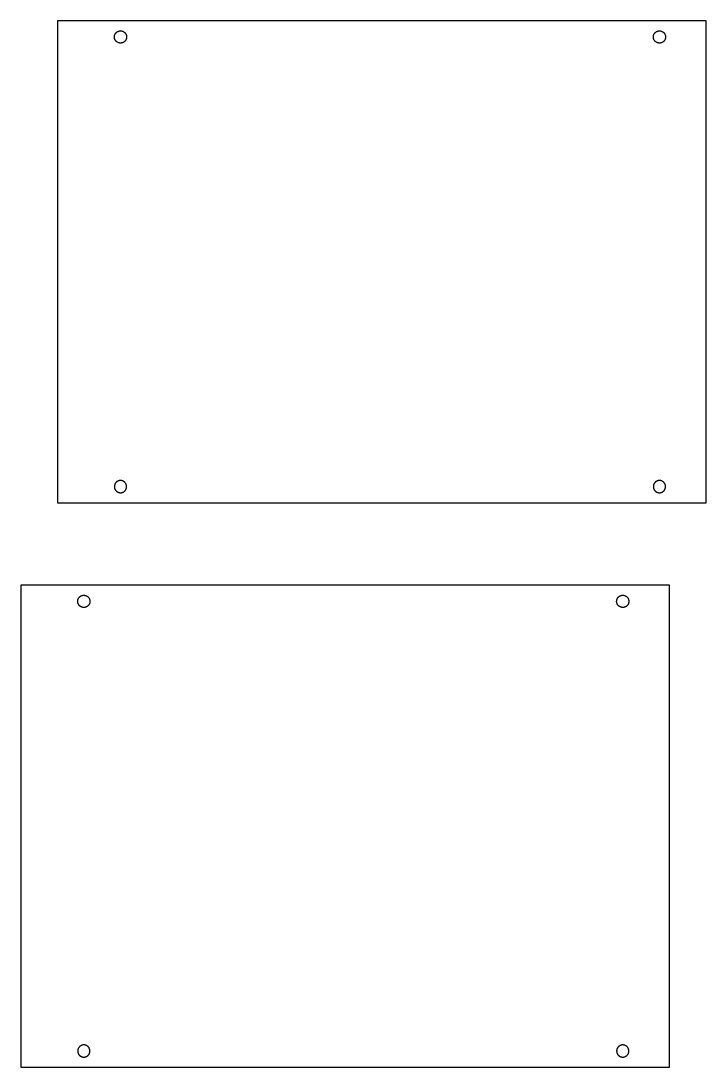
# Model space of a CAD drawing. Header units: inches. Extents: x -27.5 to 18.8, y -5.9 to 29.9.
# Drawn here: x -2.51 to 18.83, y -5.91 to 26.66 of the extents above; entities that cross this region are included whole.
import ezdxf

# ---------------------------------------------------------------- set-up
doc = ezdxf.new("R2010")
doc.units = ezdxf.units.IN
doc.header["$LTSCALE"] = 0.03937
doc.header["$MEASUREMENT"] = 0
doc.layers.add('Default', color=178, linetype='Continuous', true_color=0x000000)

msp = doc.modelspace()

# ---------------------------------------------------------------- linework, layer by layer
at = {"layer": 'Default'}
for points in [[(-1.369, 11.662), (18.831, 11.662), (18.831, 26.662), (-1.369, 26.662)], [(0.78, 26.162), (0.78, 26.155), (0.78, 26.149), (0.779, 26.142), (0.778, 26.136), (0.777, 26.129), (0.776, 26.123), (0.775, 26.116), (0.773, 26.11), (0.771, 26.104), (0.769, 26.097), (0.766, 26.091), (0.764, 26.085), (0.761, 26.079), (0.758, 26.073), (0.755, 26.067), (0.752, 26.062), (0.748, 26.056), (0.744, 26.051), (0.74, 26.046), (0.736, 26.04), (0.732, 26.035), (0.727, 26.031), (0.723, 26.026), (0.718, 26.021), (0.713, 26.017), (0.708, 26.013), (0.703, 26.009), (0.697, 26.005), (0.692, 26.001), (0.686, 25.998), (0.68, 25.995), (0.674, 25.992), (0.669, 25.989), (0.662, 25.986), (0.656, 25.984), (0.65, 25.982), (0.644, 25.98), (0.637, 25.978), (0.631, 25.976), (0.625, 25.975), (0.618, 25.974), (0.612, 25.973), (0.605, 25.973), (0.598, 25.972), (0.592, 25.972), (0.585, 25.972), (0.579, 25.972), (0.572, 25.973), (0.565, 25.974), (0.559, 25.975), (0.552, 25.976), (0.546, 25.977), (0.54, 25.979), (0.533, 25.981), (0.527, 25.983), (0.521, 25.985), (0.515, 25.988), (0.509, 25.99), (0.503, 25.993), (0.497, 25.996), (0.491, 26), (0.486, 26.003), (0.48, 26.007), (0.475, 26.011), (0.47, 26.015), (0.465, 26.019), (0.46, 26.024), (0.455, 26.028), (0.451, 26.033), (0.446, 26.038), (0.442, 26.043), (0.438, 26.048), (0.434, 26.054), (0.43, 26.059), (0.427, 26.065), (0.424, 26.07), (0.421, 26.076), (0.418, 26.082), (0.415, 26.088), (0.413, 26.094), (0.41, 26.1), (0.408, 26.107), (0.407, 26.113), (0.405, 26.119), (0.404, 26.126), (0.402, 26.132), (0.402, 26.139), (0.401, 26.145), (0.4, 26.152), (0.4, 26.159), (0.4, 26.165), (0.4, 26.172), (0.401, 26.178), (0.402, 26.185), (0.402, 26.192), (0.404, 26.198), (0.405, 26.204), (0.407, 26.211), (0.408, 26.217), (0.41, 26.223), (0.413, 26.23), (0.415, 26.236), (0.418, 26.242), (0.421, 26.248), (0.424, 26.254), (0.427, 26.259), (0.43, 26.265), (0.434, 26.27), (0.438, 26.276), (0.442, 26.281), (0.446, 26.286), (0.451, 26.291), (0.455, 26.296), (0.46, 26.3), (0.465, 26.305), (0.47, 26.309), (0.475, 26.313), (0.48, 26.317), (0.486, 26.321), (0.491, 26.324), (0.497, 26.328), (0.503, 26.331), (0.509, 26.334), (0.515, 26.336), (0.521, 26.339), (0.527, 26.341), (0.533, 26.343), (0.54, 26.345), (0.546, 26.347), (0.552, 26.348), (0.559, 26.349), (0.565, 26.35), (0.572, 26.351), (0.579, 26.352), (0.585, 26.352), (0.592, 26.352), (0.598, 26.352), (0.605, 26.351), (0.612, 26.351), (0.618, 26.35), (0.625, 26.349), (0.631, 26.348), (0.637, 26.346), (0.644, 26.344), (0.65, 26.342), (0.656, 26.34), (0.662, 26.338), (0.669, 26.335), (0.674, 26.332), (0.68, 26.329), (0.686, 26.326), (0.692, 26.323), (0.697, 26.319), (0.703, 26.315), (0.708, 26.311), (0.713, 26.307), (0.718, 26.303), (0.723, 26.298), (0.727, 26.293), (0.732, 26.289), (0.736, 26.284), (0.74, 26.278), (0.744, 26.273), (0.748, 26.268), (0.752, 26.262), (0.755, 26.256), (0.758, 26.251), (0.761, 26.245), (0.764, 26.239), (0.766, 26.233), (0.769, 26.227), (0.771, 26.22), (0.773, 26.214), (0.775, 26.208), (0.776, 26.201), (0.777, 26.195), (0.778, 26.188), (0.779, 26.182), (0.78, 26.175), (0.78, 26.169)], [(17.568, 26.162), (17.568, 26.155), (17.567, 26.149), (17.567, 26.142), (17.566, 26.136), (17.565, 26.129), (17.564, 26.123), (17.562, 26.116), (17.561, 26.11), (17.559, 26.104), (17.556, 26.097), (17.554, 26.091), (17.552, 26.085), (17.549, 26.079), (17.546, 26.073), (17.543, 26.067), (17.539, 26.062), (17.536, 26.056), (17.532, 26.051), (17.528, 26.046), (17.524, 26.04), (17.52, 26.035), (17.515, 26.031), (17.51, 26.026), (17.506, 26.021), (17.501, 26.017), (17.496, 26.013), (17.49, 26.009), (17.485, 26.005), (17.479, 26.001), (17.474, 25.998), (17.468, 25.995), (17.462, 25.992), (17.456, 25.989), (17.45, 25.986), (17.444, 25.984), (17.438, 25.982), (17.431, 25.98), (17.425, 25.978), (17.419, 25.976), (17.412, 25.975), (17.406, 25.974), (17.399, 25.973), (17.393, 25.973), (17.386, 25.972), (17.379, 25.972), (17.373, 25.972), (17.366, 25.972), (17.36, 25.973), (17.353, 25.974), (17.347, 25.975), (17.34, 25.976), (17.334, 25.977), (17.327, 25.979), (17.321, 25.981), (17.315, 25.983), (17.309, 25.985), (17.302, 25.988), (17.296, 25.99), (17.291, 25.993), (17.285, 25.996), (17.279, 26), (17.273, 26.003), (17.268, 26.007), (17.263, 26.011), (17.258, 26.015), (17.252, 26.019), (17.248, 26.024), (17.243, 26.028), (17.238, 26.033), (17.234, 26.038), (17.23, 26.043), (17.226, 26.048), (17.222, 26.054), (17.218, 26.059), (17.215, 26.065), (17.211, 26.07), (17.208, 26.076), (17.205, 26.082), (17.203, 26.088), (17.2, 26.094), (17.198, 26.1), (17.196, 26.107), (17.194, 26.113), (17.193, 26.119), (17.191, 26.126), (17.19, 26.132), (17.189, 26.139), (17.189, 26.145), (17.188, 26.152), (17.188, 26.159), (17.188, 26.165), (17.188, 26.172), (17.189, 26.178), (17.189, 26.185), (17.19, 26.192), (17.191, 26.198), (17.193, 26.204), (17.194, 26.211), (17.196, 26.217), (17.198, 26.223), (17.2, 26.23), (17.203, 26.236), (17.205, 26.242), (17.208, 26.248), (17.211, 26.254), (17.215, 26.259), (17.218, 26.265), (17.222, 26.27), (17.226, 26.276), (17.23, 26.281), (17.234, 26.286), (17.238, 26.291), (17.243, 26.296), (17.248, 26.3), (17.252, 26.305), (17.258, 26.309), (17.263, 26.313), (17.268, 26.317), (17.273, 26.321), (17.279, 26.324), (17.285, 26.328), (17.291, 26.331), (17.296, 26.334), (17.302, 26.336), (17.309, 26.339), (17.315, 26.341), (17.321, 26.343), (17.327, 26.345), (17.334, 26.347), (17.34, 26.348), (17.347, 26.349), (17.353, 26.35), (17.36, 26.351), (17.366, 26.352), (17.373, 26.352), (17.379, 26.352), (17.386, 26.352), (17.393, 26.351), (17.399, 26.351), (17.406, 26.35), (17.412, 26.349), (17.419, 26.348), (17.425, 26.346), (17.431, 26.344), (17.438, 26.342), (17.444, 26.34), (17.45, 26.338), (17.456, 26.335), (17.462, 26.332), (17.468, 26.329), (17.474, 26.326), (17.479, 26.323), (17.485, 26.319), (17.49, 26.315), (17.496, 26.311), (17.501, 26.307), (17.506, 26.303), (17.51, 26.298), (17.515, 26.293), (17.52, 26.289), (17.524, 26.284), (17.528, 26.278), (17.532, 26.273), (17.536, 26.268), (17.539, 26.262), (17.543, 26.256), (17.546, 26.251), (17.549, 26.245), (17.552, 26.239), (17.554, 26.233), (17.556, 26.227), (17.559, 26.22), (17.561, 26.214), (17.562, 26.208), (17.564, 26.201), (17.565, 26.195), (17.566, 26.188), (17.567, 26.182), (17.567, 26.175), (17.568, 26.169)], [(0.78, 12.162), (0.78, 12.169), (0.78, 12.175), (0.779, 12.182), (0.778, 12.188), (0.777, 12.195), (0.776, 12.201), (0.775, 12.208), (0.773, 12.214), (0.771, 12.22), (0.769, 12.227), (0.766, 12.233), (0.764, 12.239), (0.761, 12.245), (0.758, 12.251), (0.755, 12.256), (0.752, 12.262), (0.748, 12.268), (0.744, 12.273), (0.74, 12.278), (0.736, 12.284), (0.732, 12.289), (0.727, 12.293), (0.723, 12.298), (0.718, 12.303), (0.713, 12.307), (0.708, 12.311), (0.703, 12.315), (0.697, 12.319), (0.692, 12.323), (0.686, 12.326), (0.68, 12.329), (0.674, 12.332), (0.669, 12.335), (0.662, 12.338), (0.656, 12.34), (0.65, 12.342), (0.644, 12.344), (0.637, 12.346), (0.631, 12.348), (0.625, 12.349), (0.618, 12.35), (0.612, 12.351), (0.605, 12.351), (0.598, 12.352), (0.592, 12.352), (0.585, 12.352), (0.579, 12.352), (0.572, 12.351), (0.565, 12.35), (0.559, 12.349), (0.552, 12.348), (0.546, 12.347), (0.54, 12.345), (0.533, 12.343), (0.527, 12.341), (0.521, 12.339), (0.515, 12.336), (0.509, 12.334), (0.503, 12.331), (0.497, 12.328), (0.491, 12.324), (0.486, 12.321), (0.48, 12.317), (0.475, 12.313), (0.47, 12.309), (0.465, 12.305), (0.46, 12.3), (0.455, 12.296), (0.451, 12.291), (0.446, 12.286), (0.442, 12.281), (0.438, 12.276), (0.434, 12.27), (0.43, 12.265), (0.427, 12.259), (0.424, 12.254), (0.421, 12.248), (0.418, 12.242), (0.415, 12.236), (0.413, 12.23), (0.41, 12.223), (0.408, 12.217), (0.407, 12.211), (0.405, 12.204), (0.404, 12.198), (0.402, 12.192), (0.402, 12.185), (0.401, 12.178), (0.4, 12.172), (0.4, 12.165), (0.4, 12.159), (0.4, 12.152), (0.401, 12.145), (0.402, 12.139), (0.402, 12.132), (0.404, 12.126), (0.405, 12.119), (0.407, 12.113), (0.408, 12.107), (0.41, 12.1), (0.413, 12.094), (0.415, 12.088), (0.418, 12.082), (0.421, 12.076), (0.424, 12.07), (0.427, 12.065), (0.43, 12.059), (0.434, 12.054), (0.438, 12.048), (0.442, 12.043), (0.446, 12.038), (0.451, 12.033), (0.455, 12.028), (0.46, 12.024), (0.465, 12.019), (0.47, 12.015), (0.475, 12.011), (0.48, 12.007), (0.486, 12.003), (0.491, 12), (0.497, 11.996), (0.503, 11.993), (0.509, 11.99), (0.515, 11.988), (0.521, 11.985), (0.527, 11.983), (0.533, 11.981), (0.54, 11.979), (0.546, 11.977), (0.552, 11.976), (0.559, 11.975), (0.565, 11.974), (0.572, 11.973), (0.579, 11.972), (0.585, 11.972), (0.592, 11.972), (0.598, 11.972), (0.605, 11.973), (0.612, 11.973), (0.618, 11.974), (0.625, 11.975), (0.631, 11.976), (0.637, 11.978), (0.644, 11.98), (0.65, 11.982), (0.656, 11.984), (0.662, 11.986), (0.669, 11.989), (0.674, 11.992), (0.68, 11.995), (0.686, 11.998), (0.692, 12.001), (0.697, 12.005), (0.703, 12.009), (0.708, 12.013), (0.713, 12.017), (0.718, 12.021), (0.723, 12.026), (0.727, 12.031), (0.732, 12.035), (0.736, 12.04), (0.74, 12.046), (0.744, 12.051), (0.748, 12.056), (0.752, 12.062), (0.755, 12.067), (0.758, 12.073), (0.761, 12.079), (0.764, 12.085), (0.766, 12.091), (0.769, 12.097), (0.771, 12.104), (0.773, 12.11), (0.775, 12.116), (0.776, 12.123), (0.777, 12.129), (0.778, 12.136), (0.779, 12.142), (0.78, 12.149), (0.78, 12.155)], [(17.568, 12.162), (17.568, 12.169), (17.567, 12.175), (17.567, 12.182), (17.566, 12.188), (17.565, 12.195), (17.564, 12.201), (17.562, 12.208), (17.561, 12.214), (17.559, 12.22), (17.556, 12.227), (17.554, 12.233), (17.552, 12.239), (17.549, 12.245), (17.546, 12.251), (17.543, 12.256), (17.539, 12.262), (17.536, 12.268), (17.532, 12.273), (17.528, 12.278), (17.524, 12.284), (17.52, 12.289), (17.515, 12.293), (17.51, 12.298), (17.506, 12.303), (17.501, 12.307), (17.496, 12.311), (17.49, 12.315), (17.485, 12.319), (17.479, 12.323), (17.474, 12.326), (17.468, 12.329), (17.462, 12.332), (17.456, 12.335), (17.45, 12.338), (17.444, 12.34), (17.438, 12.342), (17.431, 12.344), (17.425, 12.346), (17.419, 12.348), (17.412, 12.349), (17.406, 12.35), (17.399, 12.351), (17.393, 12.351), (17.386, 12.352), (17.379, 12.352), (17.373, 12.352), (17.366, 12.352), (17.36, 12.351), (17.353, 12.35), (17.347, 12.349), (17.34, 12.348), (17.334, 12.347), (17.327, 12.345), (17.321, 12.343), (17.315, 12.341), (17.309, 12.339), (17.302, 12.336), (17.296, 12.334), (17.291, 12.331), (17.285, 12.328), (17.279, 12.324), (17.273, 12.321), (17.268, 12.317), (17.263, 12.313), (17.258, 12.309), (17.252, 12.305), (17.248, 12.3), (17.243, 12.296), (17.238, 12.291), (17.234, 12.286), (17.23, 12.281), (17.226, 12.276), (17.222, 12.27), (17.218, 12.265), (17.215, 12.259), (17.211, 12.254), (17.208, 12.248), (17.205, 12.242), (17.203, 12.236), (17.2, 12.23), (17.198, 12.223), (17.196, 12.217), (17.194, 12.211), (17.193, 12.204), (17.191, 12.198), (17.19, 12.192), (17.189, 12.185), (17.189, 12.178), (17.188, 12.172), (17.188, 12.165), (17.188, 12.159), (17.188, 12.152), (17.189, 12.145), (17.189, 12.139), (17.19, 12.132), (17.191, 12.126), (17.193, 12.119), (17.194, 12.113), (17.196, 12.107), (17.198, 12.1), (17.2, 12.094), (17.203, 12.088), (17.205, 12.082), (17.208, 12.076), (17.211, 12.07), (17.215, 12.065), (17.218, 12.059), (17.222, 12.054), (17.226, 12.048), (17.23, 12.043), (17.234, 12.038), (17.238, 12.033), (17.243, 12.028), (17.248, 12.024), (17.252, 12.019), (17.258, 12.015), (17.263, 12.011), (17.268, 12.007), (17.273, 12.003), (17.279, 12), (17.285, 11.996), (17.291, 11.993), (17.296, 11.99), (17.302, 11.988), (17.309, 11.985), (17.315, 11.983), (17.321, 11.981), (17.327, 11.979), (17.334, 11.977), (17.34, 11.976), (17.347, 11.975), (17.353, 11.974), (17.36, 11.973), (17.366, 11.972), (17.373, 11.972), (17.379, 11.972), (17.386, 11.972), (17.393, 11.973), (17.399, 11.973), (17.406, 11.974), (17.412, 11.975), (17.419, 11.976), (17.425, 11.978), (17.431, 11.98), (17.438, 11.982), (17.444, 11.984), (17.45, 11.986), (17.456, 11.989), (17.462, 11.992), (17.468, 11.995), (17.474, 11.998), (17.479, 12.001), (17.485, 12.005), (17.49, 12.009), (17.496, 12.013), (17.501, 12.017), (17.506, 12.021), (17.51, 12.026), (17.515, 12.031), (17.52, 12.035), (17.524, 12.04), (17.528, 12.046), (17.532, 12.051), (17.536, 12.056), (17.539, 12.062), (17.543, 12.067), (17.546, 12.073), (17.549, 12.079), (17.552, 12.085), (17.554, 12.091), (17.556, 12.097), (17.559, 12.104), (17.561, 12.11), (17.562, 12.116), (17.564, 12.123), (17.565, 12.129), (17.566, 12.136), (17.567, 12.142), (17.567, 12.149), (17.568, 12.155)], [(-2.512, -5.91), (17.688, -5.91), (17.688, 9.09), (-2.512, 9.09)], [(-0.363, 8.59), (-0.363, 8.584), (-0.363, 8.577), (-0.364, 8.57), (-0.365, 8.564), (-0.366, 8.557), (-0.367, 8.551), (-0.368, 8.545), (-0.37, 8.538), (-0.372, 8.532), (-0.374, 8.526), (-0.376, 8.519), (-0.379, 8.513), (-0.382, 8.507), (-0.385, 8.502), (-0.388, 8.496), (-0.391, 8.49), (-0.395, 8.485), (-0.399, 8.479), (-0.403, 8.474), (-0.407, 8.469), (-0.411, 8.464), (-0.416, 8.459), (-0.42, 8.454), (-0.425, 8.45), (-0.43, 8.445), (-0.435, 8.441), (-0.44, 8.437), (-0.446, 8.433), (-0.451, 8.43), (-0.457, 8.426), (-0.463, 8.423), (-0.468, 8.42), (-0.474, 8.417), (-0.48, 8.415), (-0.487, 8.412), (-0.493, 8.41), (-0.499, 8.408), (-0.505, 8.406), (-0.512, 8.405), (-0.518, 8.403), (-0.525, 8.402), (-0.531, 8.401), (-0.538, 8.401), (-0.545, 8.4), (-0.551, 8.4), (-0.558, 8.4), (-0.564, 8.401), (-0.571, 8.401), (-0.577, 8.402), (-0.584, 8.403), (-0.59, 8.404), (-0.597, 8.405), (-0.603, 8.407), (-0.61, 8.409), (-0.616, 8.411), (-0.622, 8.413), (-0.628, 8.416), (-0.634, 8.419), (-0.64, 8.421), (-0.646, 8.425), (-0.652, 8.428), (-0.657, 8.431), (-0.663, 8.435), (-0.668, 8.439), (-0.673, 8.443), (-0.678, 8.447), (-0.683, 8.452), (-0.688, 8.456), (-0.692, 8.461), (-0.697, 8.466), (-0.701, 8.471), (-0.705, 8.476), (-0.709, 8.482), (-0.712, 8.487), (-0.716, 8.493), (-0.719, 8.499), (-0.722, 8.504), (-0.725, 8.51), (-0.728, 8.516), (-0.73, 8.523), (-0.733, 8.529), (-0.735, 8.535), (-0.736, 8.541), (-0.738, 8.548), (-0.739, 8.554), (-0.74, 8.561), (-0.741, 8.567), (-0.742, 8.574), (-0.742, 8.58), (-0.743, 8.587), (-0.743, 8.594), (-0.742, 8.6), (-0.742, 8.607), (-0.741, 8.613), (-0.74, 8.62), (-0.739, 8.626), (-0.738, 8.633), (-0.736, 8.639), (-0.735, 8.646), (-0.733, 8.652), (-0.73, 8.658), (-0.728, 8.664), (-0.725, 8.67), (-0.722, 8.676), (-0.719, 8.682), (-0.716, 8.688), (-0.712, 8.693), (-0.709, 8.699), (-0.705, 8.704), (-0.701, 8.709), (-0.697, 8.714), (-0.692, 8.719), (-0.688, 8.724), (-0.683, 8.729), (-0.678, 8.733), (-0.673, 8.737), (-0.668, 8.741), (-0.663, 8.745), (-0.657, 8.749), (-0.652, 8.753), (-0.646, 8.756), (-0.64, 8.759), (-0.634, 8.762), (-0.628, 8.765), (-0.622, 8.767), (-0.616, 8.769), (-0.61, 8.772), (-0.603, 8.773), (-0.597, 8.775), (-0.59, 8.776), (-0.584, 8.778), (-0.577, 8.779), (-0.571, 8.779), (-0.564, 8.78), (-0.558, 8.78), (-0.551, 8.78), (-0.545, 8.78), (-0.538, 8.78), (-0.531, 8.779), (-0.525, 8.778), (-0.518, 8.777), (-0.512, 8.776), (-0.505, 8.774), (-0.499, 8.773), (-0.493, 8.771), (-0.487, 8.768), (-0.48, 8.766), (-0.474, 8.763), (-0.468, 8.761), (-0.463, 8.757), (-0.457, 8.754), (-0.451, 8.751), (-0.446, 8.747), (-0.44, 8.743), (-0.435, 8.739), (-0.43, 8.735), (-0.425, 8.731), (-0.42, 8.726), (-0.416, 8.722), (-0.411, 8.717), (-0.407, 8.712), (-0.403, 8.707), (-0.399, 8.701), (-0.395, 8.696), (-0.391, 8.69), (-0.388, 8.685), (-0.385, 8.679), (-0.382, 8.673), (-0.379, 8.667), (-0.376, 8.661), (-0.374, 8.655), (-0.372, 8.649), (-0.37, 8.642), (-0.368, 8.636), (-0.367, 8.63), (-0.366, 8.623), (-0.365, 8.617), (-0.364, 8.61), (-0.363, 8.603), (-0.363, 8.597)], [(16.425, 8.59), (16.425, 8.584), (16.424, 8.577), (16.424, 8.57), (16.423, 8.564), (16.422, 8.557), (16.421, 8.551), (16.419, 8.545), (16.418, 8.538), (16.416, 8.532), (16.414, 8.526), (16.411, 8.519), (16.409, 8.513), (16.406, 8.507), (16.403, 8.502), (16.4, 8.496), (16.396, 8.49), (16.393, 8.485), (16.389, 8.479), (16.385, 8.474), (16.381, 8.469), (16.377, 8.464), (16.372, 8.459), (16.368, 8.454), (16.363, 8.45), (16.358, 8.445), (16.353, 8.441), (16.347, 8.437), (16.342, 8.433), (16.337, 8.43), (16.331, 8.426), (16.325, 8.423), (16.319, 8.42), (16.313, 8.417), (16.307, 8.415), (16.301, 8.412), (16.295, 8.41), (16.289, 8.408), (16.282, 8.406), (16.276, 8.405), (16.269, 8.403), (16.263, 8.402), (16.256, 8.401), (16.25, 8.401), (16.243, 8.4), (16.237, 8.4), (16.23, 8.4), (16.223, 8.401), (16.217, 8.401), (16.21, 8.402), (16.204, 8.403), (16.197, 8.404), (16.191, 8.405), (16.184, 8.407), (16.178, 8.409), (16.172, 8.411), (16.166, 8.413), (16.16, 8.416), (16.154, 8.419), (16.148, 8.421), (16.142, 8.425), (16.136, 8.428), (16.131, 8.431), (16.125, 8.435), (16.12, 8.439), (16.115, 8.443), (16.11, 8.447), (16.105, 8.452), (16.1, 8.456), (16.095, 8.461), (16.091, 8.466), (16.087, 8.471), (16.083, 8.476), (16.079, 8.482), (16.075, 8.487), (16.072, 8.493), (16.068, 8.499), (16.065, 8.504), (16.063, 8.51), (16.06, 8.516), (16.057, 8.523), (16.055, 8.529), (16.053, 8.535), (16.051, 8.541), (16.05, 8.548), (16.048, 8.554), (16.047, 8.561), (16.046, 8.567), (16.046, 8.574), (16.045, 8.58), (16.045, 8.587), (16.045, 8.594), (16.045, 8.6), (16.046, 8.607), (16.046, 8.613), (16.047, 8.62), (16.048, 8.626), (16.05, 8.633), (16.051, 8.639), (16.053, 8.646), (16.055, 8.652), (16.057, 8.658), (16.06, 8.664), (16.063, 8.67), (16.065, 8.676), (16.068, 8.682), (16.072, 8.688), (16.075, 8.693), (16.079, 8.699), (16.083, 8.704), (16.087, 8.709), (16.091, 8.714), (16.095, 8.719), (16.1, 8.724), (16.105, 8.729), (16.11, 8.733), (16.115, 8.737), (16.12, 8.741), (16.125, 8.745), (16.131, 8.749), (16.136, 8.753), (16.142, 8.756), (16.148, 8.759), (16.154, 8.762), (16.16, 8.765), (16.166, 8.767), (16.172, 8.769), (16.178, 8.772), (16.184, 8.773), (16.191, 8.775), (16.197, 8.776), (16.204, 8.778), (16.21, 8.779), (16.217, 8.779), (16.223, 8.78), (16.23, 8.78), (16.237, 8.78), (16.243, 8.78), (16.25, 8.78), (16.256, 8.779), (16.263, 8.778), (16.269, 8.777), (16.276, 8.776), (16.282, 8.774), (16.289, 8.773), (16.295, 8.771), (16.301, 8.768), (16.307, 8.766), (16.313, 8.763), (16.319, 8.761), (16.325, 8.757), (16.331, 8.754), (16.337, 8.751), (16.342, 8.747), (16.347, 8.743), (16.353, 8.739), (16.358, 8.735), (16.363, 8.731), (16.368, 8.726), (16.372, 8.722), (16.377, 8.717), (16.381, 8.712), (16.385, 8.707), (16.389, 8.701), (16.393, 8.696), (16.396, 8.69), (16.4, 8.685), (16.403, 8.679), (16.406, 8.673), (16.409, 8.667), (16.411, 8.661), (16.414, 8.655), (16.416, 8.649), (16.418, 8.642), (16.419, 8.636), (16.421, 8.63), (16.422, 8.623), (16.423, 8.617), (16.424, 8.61), (16.424, 8.603), (16.425, 8.597)], [(-0.363, -5.41), (-0.363, -5.403), (-0.363, -5.397), (-0.364, -5.39), (-0.365, -5.383), (-0.366, -5.377), (-0.367, -5.37), (-0.368, -5.364), (-0.37, -5.358), (-0.372, -5.351), (-0.374, -5.345), (-0.376, -5.339), (-0.379, -5.333), (-0.382, -5.327), (-0.385, -5.321), (-0.388, -5.315), (-0.391, -5.31), (-0.395, -5.304), (-0.399, -5.299), (-0.403, -5.293), (-0.407, -5.288), (-0.411, -5.283), (-0.416, -5.278), (-0.42, -5.274), (-0.425, -5.269), (-0.43, -5.265), (-0.435, -5.261), (-0.44, -5.257), (-0.446, -5.253), (-0.451, -5.249), (-0.457, -5.246), (-0.463, -5.243), (-0.468, -5.239), (-0.474, -5.237), (-0.48, -5.234), (-0.487, -5.232), (-0.493, -5.229), (-0.499, -5.227), (-0.505, -5.226), (-0.512, -5.224), (-0.518, -5.223), (-0.525, -5.222), (-0.531, -5.221), (-0.538, -5.22), (-0.545, -5.22), (-0.551, -5.22), (-0.558, -5.22), (-0.564, -5.22), (-0.571, -5.221), (-0.577, -5.221), (-0.584, -5.222), (-0.59, -5.224), (-0.597, -5.225), (-0.603, -5.227), (-0.61, -5.228), (-0.616, -5.231), (-0.622, -5.233), (-0.628, -5.235), (-0.634, -5.238), (-0.64, -5.241), (-0.646, -5.244), (-0.652, -5.247), (-0.657, -5.251), (-0.663, -5.255), (-0.668, -5.259), (-0.673, -5.263), (-0.678, -5.267), (-0.683, -5.271), (-0.688, -5.276), (-0.692, -5.281), (-0.697, -5.286), (-0.701, -5.291), (-0.705, -5.296), (-0.709, -5.301), (-0.712, -5.307), (-0.716, -5.312), (-0.719, -5.318), (-0.722, -5.324), (-0.725, -5.33), (-0.728, -5.336), (-0.73, -5.342), (-0.733, -5.348), (-0.735, -5.354), (-0.736, -5.361), (-0.738, -5.367), (-0.739, -5.374), (-0.74, -5.38), (-0.741, -5.387), (-0.742, -5.393), (-0.742, -5.4), (-0.743, -5.406), (-0.743, -5.413), (-0.742, -5.42), (-0.742, -5.426), (-0.741, -5.433), (-0.74, -5.439), (-0.739, -5.446), (-0.738, -5.452), (-0.736, -5.459), (-0.735, -5.465), (-0.733, -5.471), (-0.73, -5.477), (-0.728, -5.484), (-0.725, -5.49), (-0.722, -5.496), (-0.719, -5.501), (-0.716, -5.507), (-0.712, -5.513), (-0.709, -5.518), (-0.705, -5.524), (-0.701, -5.529), (-0.697, -5.534), (-0.692, -5.539), (-0.688, -5.544), (-0.683, -5.548), (-0.678, -5.553), (-0.673, -5.557), (-0.668, -5.561), (-0.663, -5.565), (-0.657, -5.569), (-0.652, -5.572), (-0.646, -5.575), (-0.64, -5.579), (-0.634, -5.581), (-0.628, -5.584), (-0.622, -5.587), (-0.616, -5.589), (-0.61, -5.591), (-0.603, -5.593), (-0.597, -5.595), (-0.59, -5.596), (-0.584, -5.597), (-0.577, -5.598), (-0.571, -5.599), (-0.564, -5.599), (-0.558, -5.6), (-0.551, -5.6), (-0.545, -5.6), (-0.538, -5.599), (-0.531, -5.599), (-0.525, -5.598), (-0.518, -5.597), (-0.512, -5.595), (-0.505, -5.594), (-0.499, -5.592), (-0.493, -5.59), (-0.487, -5.588), (-0.48, -5.585), (-0.474, -5.583), (-0.468, -5.58), (-0.463, -5.577), (-0.457, -5.574), (-0.451, -5.57), (-0.446, -5.567), (-0.44, -5.563), (-0.435, -5.559), (-0.43, -5.555), (-0.425, -5.55), (-0.42, -5.546), (-0.416, -5.541), (-0.411, -5.536), (-0.407, -5.531), (-0.403, -5.526), (-0.399, -5.521), (-0.395, -5.515), (-0.391, -5.51), (-0.388, -5.504), (-0.385, -5.498), (-0.382, -5.493), (-0.379, -5.487), (-0.376, -5.481), (-0.374, -5.474), (-0.372, -5.468), (-0.37, -5.462), (-0.368, -5.455), (-0.367, -5.449), (-0.366, -5.443), (-0.365, -5.436), (-0.364, -5.43), (-0.363, -5.423), (-0.363, -5.416)], [(16.425, -5.41), (16.425, -5.403), (16.424, -5.397), (16.424, -5.39), (16.423, -5.383), (16.422, -5.377), (16.421, -5.37), (16.419, -5.364), (16.418, -5.358), (16.416, -5.351), (16.414, -5.345), (16.411, -5.339), (16.409, -5.333), (16.406, -5.327), (16.403, -5.321), (16.4, -5.315), (16.396, -5.31), (16.393, -5.304), (16.389, -5.299), (16.385, -5.293), (16.381, -5.288), (16.377, -5.283), (16.372, -5.278), (16.368, -5.274), (16.363, -5.269), (16.358, -5.265), (16.353, -5.261), (16.347, -5.257), (16.342, -5.253), (16.337, -5.249), (16.331, -5.246), (16.325, -5.243), (16.319, -5.239), (16.313, -5.237), (16.307, -5.234), (16.301, -5.232), (16.295, -5.229), (16.289, -5.227), (16.282, -5.226), (16.276, -5.224), (16.269, -5.223), (16.263, -5.222), (16.256, -5.221), (16.25, -5.22), (16.243, -5.22), (16.237, -5.22), (16.23, -5.22), (16.223, -5.22), (16.217, -5.221), (16.21, -5.221), (16.204, -5.222), (16.197, -5.224), (16.191, -5.225), (16.184, -5.227), (16.178, -5.228), (16.172, -5.231), (16.166, -5.233), (16.16, -5.235), (16.154, -5.238), (16.148, -5.241), (16.142, -5.244), (16.136, -5.247), (16.131, -5.251), (16.125, -5.255), (16.12, -5.259), (16.115, -5.263), (16.11, -5.267), (16.105, -5.271), (16.1, -5.276), (16.095, -5.281), (16.091, -5.286), (16.087, -5.291), (16.083, -5.296), (16.079, -5.301), (16.075, -5.307), (16.072, -5.312), (16.068, -5.318), (16.065, -5.324), (16.063, -5.33), (16.06, -5.336), (16.057, -5.342), (16.055, -5.348), (16.053, -5.354), (16.051, -5.361), (16.05, -5.367), (16.048, -5.374), (16.047, -5.38), (16.046, -5.387), (16.046, -5.393), (16.045, -5.4), (16.045, -5.406), (16.045, -5.413), (16.045, -5.42), (16.046, -5.426), (16.046, -5.433), (16.047, -5.439), (16.048, -5.446), (16.05, -5.452), (16.051, -5.459), (16.053, -5.465), (16.055, -5.471), (16.057, -5.477), (16.06, -5.484), (16.063, -5.49), (16.065, -5.496), (16.068, -5.501), (16.072, -5.507), (16.075, -5.513), (16.079, -5.518), (16.083, -5.524), (16.087, -5.529), (16.091, -5.534), (16.095, -5.539), (16.1, -5.544), (16.105, -5.548), (16.11, -5.553), (16.115, -5.557), (16.12, -5.561), (16.125, -5.565), (16.131, -5.569), (16.136, -5.572), (16.142, -5.575), (16.148, -5.579), (16.154, -5.581), (16.16, -5.584), (16.166, -5.587), (16.172, -5.589), (16.178, -5.591), (16.184, -5.593), (16.191, -5.595), (16.197, -5.596), (16.204, -5.597), (16.21, -5.598), (16.217, -5.599), (16.223, -5.599), (16.23, -5.6), (16.237, -5.6), (16.243, -5.6), (16.25, -5.599), (16.256, -5.599), (16.263, -5.598), (16.269, -5.597), (16.276, -5.595), (16.282, -5.594), (16.289, -5.592), (16.295, -5.59), (16.301, -5.588), (16.307, -5.585), (16.313, -5.583), (16.319, -5.58), (16.325, -5.577), (16.331, -5.574), (16.337, -5.57), (16.342, -5.567), (16.347, -5.563), (16.353, -5.559), (16.358, -5.555), (16.363, -5.55), (16.368, -5.546), (16.372, -5.541), (16.377, -5.536), (16.381, -5.531), (16.385, -5.526), (16.389, -5.521), (16.393, -5.515), (16.396, -5.51), (16.4, -5.504), (16.403, -5.498), (16.406, -5.493), (16.409, -5.487), (16.411, -5.481), (16.414, -5.474), (16.416, -5.468), (16.418, -5.462), (16.419, -5.455), (16.421, -5.449), (16.422, -5.443), (16.423, -5.436), (16.424, -5.43), (16.424, -5.423), (16.425, -5.416)]]:
    msp.add_lwpolyline(points, close=True, dxfattribs=at)

doc.saveas('drawing.dxf')
